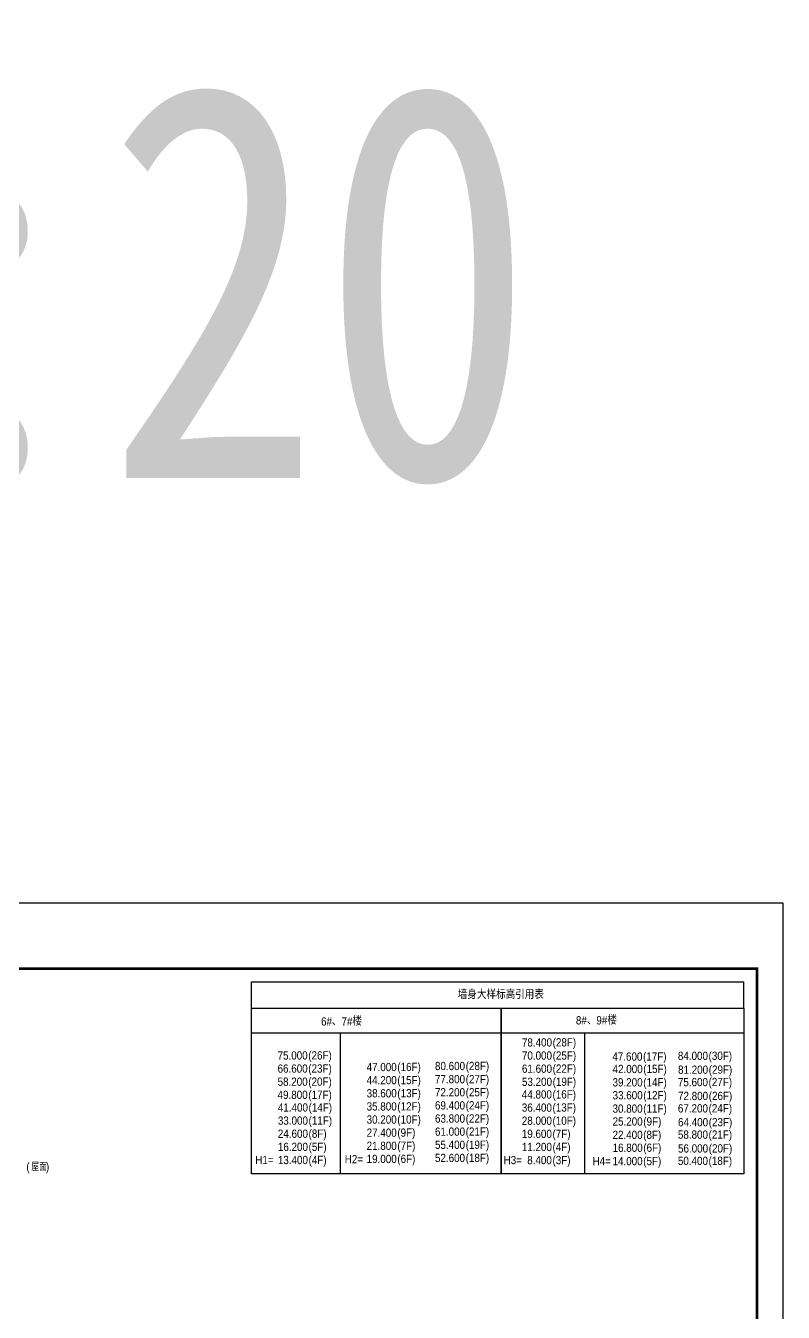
# Model space of a CAD drawing. Extents: x 718358 to 1668613, y -348838 to -159582.
# Drawn here: x 850568 to 856338, y -322968 to -313169 of the extents above; entities that cross this region are included whole.
import ezdxf

# ---------------------------------------------------------------- set-up
doc = ezdxf.new("R2010")
doc.units = 0
doc.header["$LTSCALE"] = 1000
for name, color, linetype in [('00-楼栋', 2, 'Continuous'), ('建-图框', 4, 'Continuous'), ('建-标高', 3, 'Continuous'), ('建-符号说明', 7, 'Continuous')]:
    doc.layers.add(name, color=color, linetype=linetype)
doc.styles.add('-黑体', font='simhei.ttf', dxfattribs={"width": 0.8})
doc.styles.add('_TCH_DIM', font='gt单线西文.shx', dxfattribs={"width": 0.8, "bigfont": 'gt单线中文.shx'})

msp = doc.modelspace()

# ---------------------------------------------------------------- linework, layer by layer
at = {"layer": '建-图框'}
msp.add_lwpolyline([(844458.5, -319851.3), (844458.5, -336671.3), (856338.5, -336671.3), (856338.5, -319851.3)], close=True, dxfattribs=at)
at = {"layer": '建-图框', "const_width": 20}
msp.add_lwpolyline([(844658.5, -320351.3), (844658.5, -336471.3), (856138.5, -336471.3), (856138.5, -320351.3)], close=True, dxfattribs=at)
at = {"layer": '建-符号说明'}
for p, q in [((852287.4, -320651.3), (852287.4, -320451.3)), ((852287.4, -320451.3), (856038.5, -320451.3)), ((856038.5, -320651.3), (856038.5, -320451.3)), ((852287.4, -320839.6), (856038.5, -320839.6)), ((852965.9, -321914.3), (852965.9, -320839.6)), ((854827.1, -321914.3), (854827.1, -320839.6))]:
    msp.add_line(p, q, dxfattribs=at)
for points in [[(852287.4, -320651.3), (854190.2, -320651.3), (854190.2, -321914.3), (852287.4, -321914.3)], [(854190.2, -320651.3), (856038.5, -320651.3), (856038.5, -321914.3), (854190.2, -321914.3)]]:
    msp.add_lwpolyline(points, close=True, dxfattribs=at)

# ---------------------------------------------------------------- texts
at = {"layer": '00-楼栋', "style": '-黑体', "width": 0.8}
msp.add_text('A1图框  1:20', height=3000, dxfattribs=at).set_placement((834837.8, -316614))
at = {"layer": '建-标高', "style": '_TCH_DIM'}
for s, height, width, p in [('(', 63, 0.888889, (850572.3, -321890.5)), (')', 63, 0.888889, (850721.7, -321890.5)), ('屋面', 57.32, 0.8, (850609.7, -321890.5))]:
    msp.add_text(s, height=height, dxfattribs=dict(at, width=width)).set_placement(p)
at = {"layer": '建-符号说明', "style": '_TCH_DIM', "width": 0.888889}
for s, p in [('墙身大样标高引用表', (853859.3, -320581.5)), ('6#、7#楼', (852817.2, -320784.5)), ('8#、9#楼 ', (854758.6, -320776.1)), ('78.400', (854347.7, -320944.3)), ('(28F)', (854581.6, -320943.8)), ('75.000', (852486.2, -321043.4)), ('(26F)', (852720.1, -321042.9)), ('70.000', (854347.7, -321044.3)), ('(25F)', (854581.6, -321043.8)), ('47.600', (855036.3, -321052)), ('(17F)', (855270.2, -321051.5)), ('84.000', (855535.7, -321046.6)), ('(30F)', (855769.6, -321046.1)), ('66.600', (852486.2, -321143.4)), ('(23F)', (852720.1, -321142.9)), ('47.000', (853164.6, -321131.8)), ('(16F)', (853398.5, -321131.3)), ('80.600', (853685.2, -321124)), ('(28F)', (853919.1, -321123.5)), ('61.600', (854347.7, -321144.3)), ('(22F)', (854581.6, -321143.8)), ('42.000', (855038.3, -321146.6)), ('(15F)', (855272.2, -321146.1)), ('81.200', (855536.8, -321152)), ('(29F)', (855770.7, -321151.5)), ('58.200', (852486.2, -321243.4)), ('(20F)', (852720.1, -321242.9)), ('44.200', (853164.6, -321231.8)), ('(15F)', (853398.5, -321231.3)), ('77.800', (853685.2, -321224)), ('(27F)', (853919.1, -321223.5)), ('53.200', (854347.7, -321244.3)), ('(19F)', (854581.6, -321243.8)), ('39.200', (855037.9, -321248.4)), ('(14F)', (855271.8, -321247.9)), ('75.600', (855535.7, -321246.6)), ('(27F)', (855769.6, -321246.1)), ('49.800', (852486.2, -321343.4)), ('(17F)', (852720.1, -321342.9)), ('38.600', (853164.6, -321331.8)), ('(13F)', (853398.5, -321331.3)), ('72.200', (853685.2, -321324)), ('(25F)', (853919.1, -321323.5)), ('44.800', (854346.8, -321340.7)), ('(16F)', (854580.7, -321340.2)), ('33.600', (855038.3, -321346.6)), ('(12F)', (855272.2, -321346.1)), ('72.800', (855536.8, -321352)), ('(26F)', (855770.7, -321351.5)), ('41.400', (852488.4, -321439.9)), ('(14F)', (852722.3, -321439.4)), ('35.800', (853164.6, -321431.8)), ('(12F)', (853398.5, -321431.3)), ('69.400', (853685.2, -321424)), ('(24F)', (853919.1, -321423.5)), ('36.400', (854346.8, -321440.7)), ('(13F)', (854580.7, -321440.2)), ('30.800', (855037.9, -321448.4)), ('(11F)', (855271.8, -321447.9)), ('67.200', (855535.7, -321446.6)), ('(24F)', (855769.6, -321446.1)), ('33.000', (852488.4, -321539.9)), ('(11F)', (852722.3, -321539.4)), ('30.200', (853164.6, -321531.8)), ('(10F)', (853398.5, -321531.3)), ('63.800', (853685.2, -321524)), ('(22F)', (853919.1, -321523.5)), ('28.000', (854346.8, -321540.7)), ('(10F)', (854580.7, -321540.2)), ('25.200', (855038.3, -321546.6)), ('(9F)', (855272.2, -321546.1)), ('64.400', (855536.8, -321552)), ('(23F)', (855770.7, -321551.5)), ('24.600', (852488.4, -321639.9)), ('(8F)', (852722.3, -321639.4)), ('27.400', (853164.6, -321631.8)), ('(9F)', (853398.5, -321631.3)), ('61.000', (853685.2, -321624)), ('(21F)', (853919.1, -321623.5)), ('19.600', (854346.8, -321640.7)), ('(7F)', (854580.7, -321640.2)), ('22.400', (855037.9, -321648.4)), ('(8F)', (855271.8, -321647.9)), ('58.800', (855535.7, -321646.6)), ('(21F)', (855769.6, -321646.1)), ('16.200', (852488.4, -321739.9)), ('(5F)', (852722.3, -321739.7)), ('21.800', (853164.6, -321731.8)), ('(7F)', (853398.5, -321731.3)), ('55.400', (853685.2, -321724)), ('(19F)', (853919.1, -321723.5)), ('11.200', (854346.8, -321740.7)), ('(4F)', (854580.7, -321740.6)), ('16.800', (855038.3, -321746.6)), ('(6F)', (855272.2, -321746.1)), ('56.000', (855536.8, -321752)), ('(20F)', (855770.7, -321751.5)), ('H1=', (852316.5, -321839.9)), ('13.400', (852488.4, -321839.9)), ('(4F)', (852722.3, -321839.7)), ('H2=', (852997.9, -321833.6)), ('19.000', (853164.6, -321831.8)), ('(6F)', (853398.5, -321831.3)), ('52.600', (853685.2, -321824)), ('(18F)', (853919.1, -321823.5)), ('H3=', (854208.1, -321840.5)), ('8.400', (854388, -321840.7)), ('(3F)', (854580.7, -321840.6)), ('H4=', (854885.7, -321849.3)), ('14.000', (855037.9, -321848.4)), ('(5F)', (855271.8, -321847.9)), ('50.400', (855535.7, -321846.6)), ('(18F)', (855769.6, -321846.1))]:
    msp.add_text(s, height=63, dxfattribs=at).set_placement(p)

doc.saveas('drawing.dxf')
